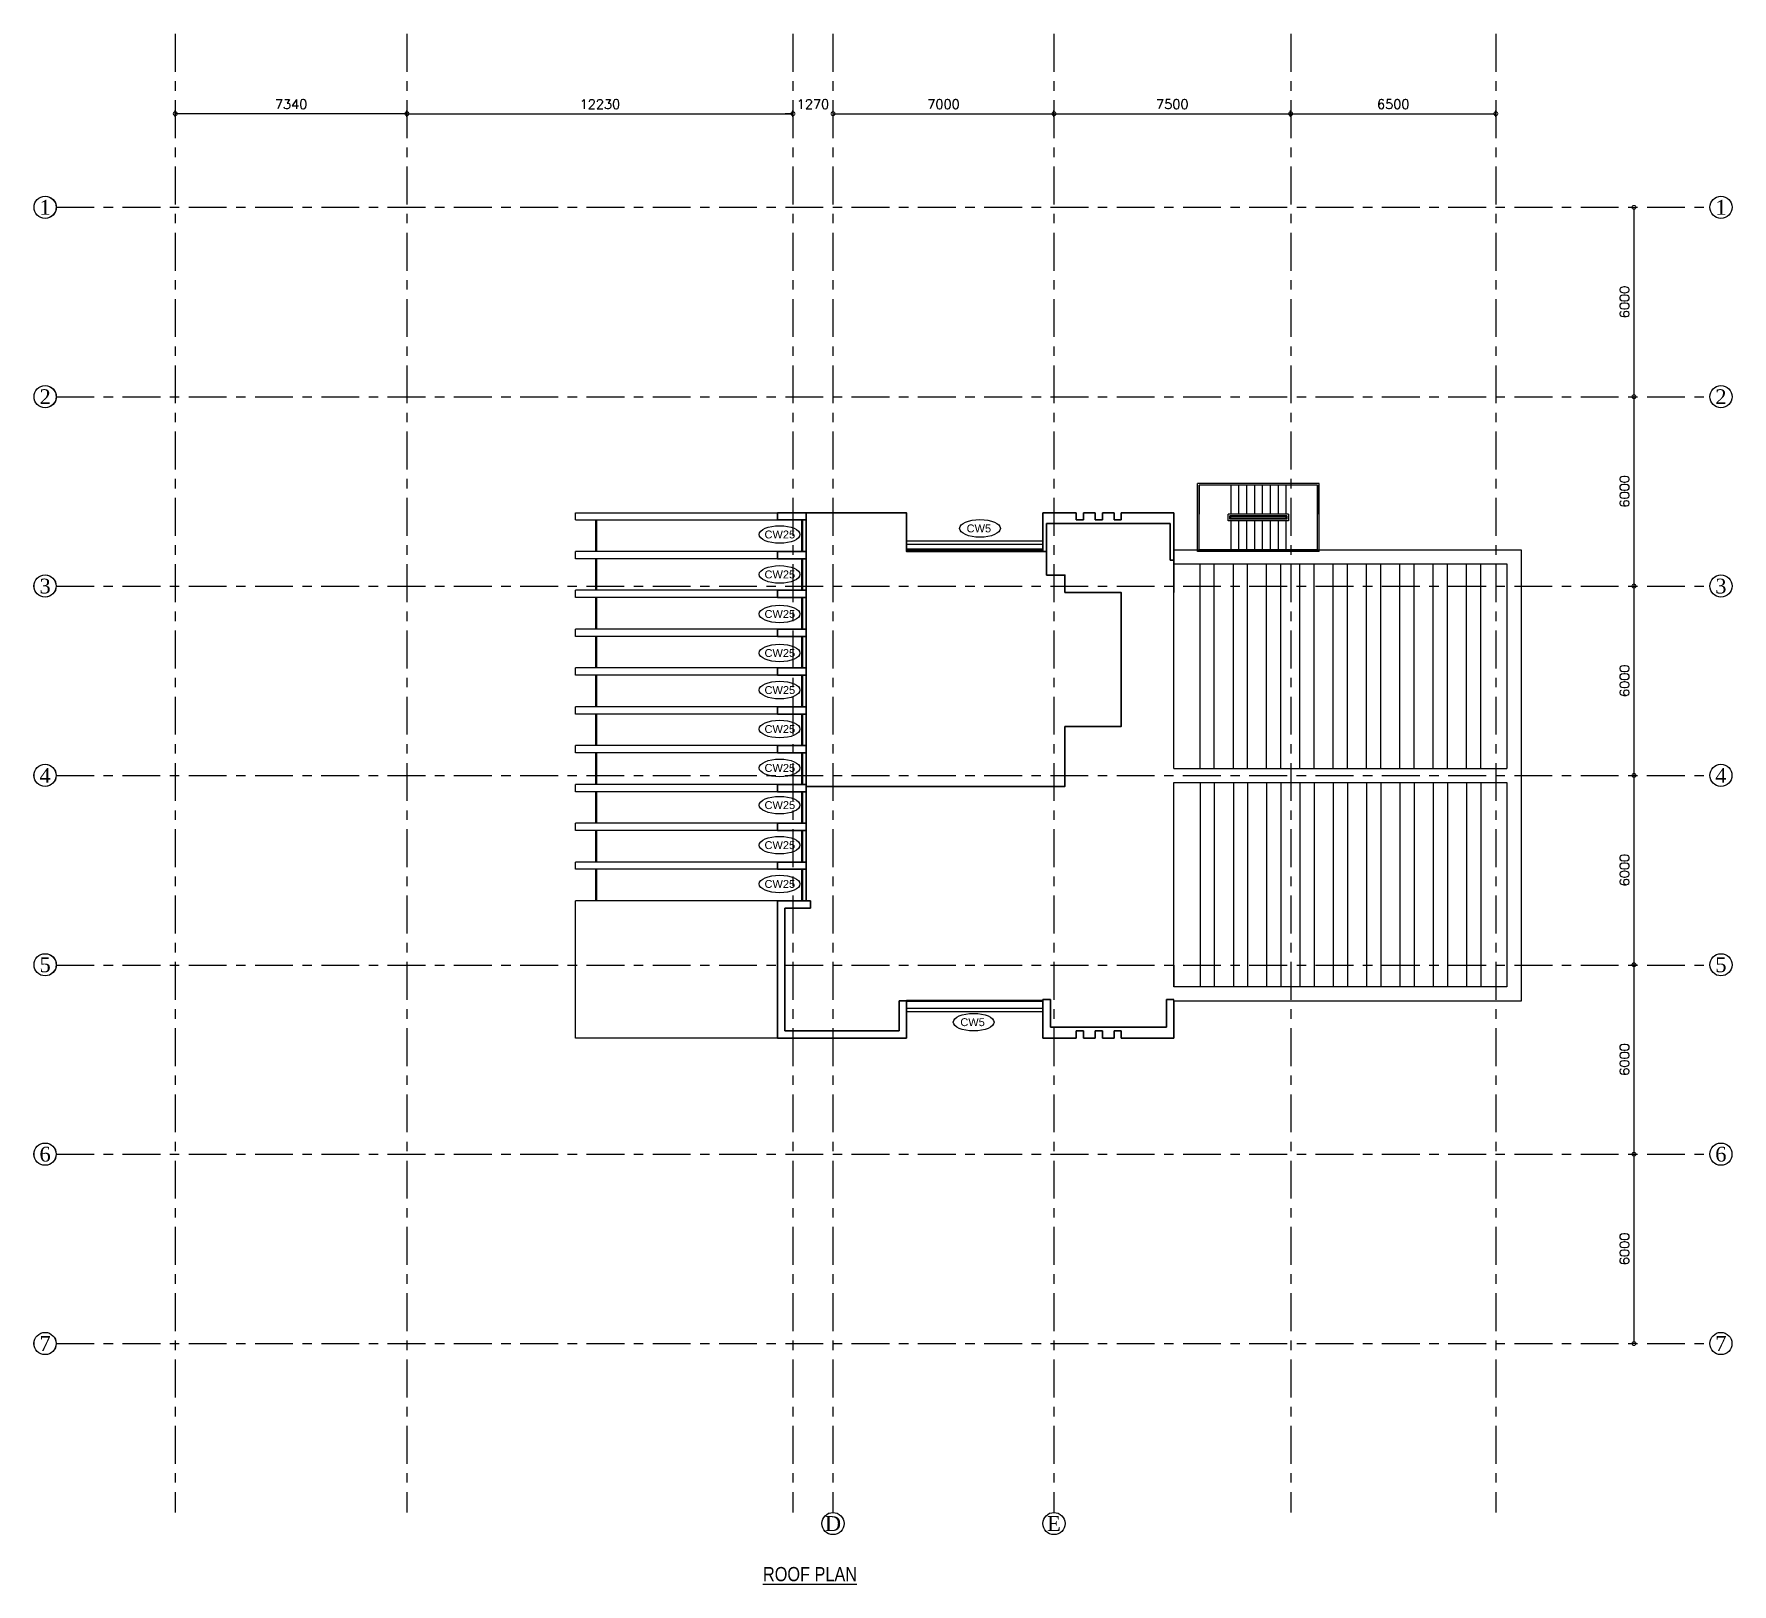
# Model space of a CAD drawing. Header units: millimetres. Extents: x 24487468 to 24959437, y -333213 to 842934.
# Drawn here: x 24707968 to 24761766, y 655382 to 704495 of the extents above; entities that cross this region are included whole.
import ezdxf
from ezdxf.enums import TextEntityAlignment as Align

# ---------------------------------------------------------------- set-up
doc = ezdxf.new("R2010")
doc.units = ezdxf.units.MM
doc.header["$MEASUREMENT"] = 0
doc.header["$PDMODE"] = 3
for name, pattern in [('ACAD_ISO10W100', [18.5, 12, -3, 0.5, -3]), ('BORDERX2', [3.5, 1, -0.5, 1, -0.5, 0, -0.5]), ('Centreline', [21, 12, -3, 3, -3])]:
    doc.linetypes.add(name, pattern=pattern)
doc.layers.get('0').update_dxf_attribs({"lineweight": 5})
doc.layers.add('A-BTEXT', color=57, linetype='Continuous')
for name, color, linetype, lineweight in [('CENLINE', 220, 'ACAD_ISO10W100', 5), ('DIM', 183, 'Continuous', 5), ('GRID', 205, 'BORDERX2', 5), ('HACTH', 8, 'Continuous', 0), ('p1 plan grid lck', 6, 'Continuous', 5), ('text', 7, 'Continuous', 15), ('wall', 53, 'Continuous', 15), ('Wall1', 37, 'Continuous', 30), ('win shutters', 140, 'Continuous', 25), ('WINDOWS', 4, 'Continuous', 9)]:
    doc.layers.add(name, color=color, linetype=linetype, lineweight=lineweight)
doc.styles.add('arial', font='times.ttf')
doc.styles.add('ordinary', font='arial.ttf')
doc.styles.add('ROMANS', font='romans__.ttf')
doc.dimstyles.new('DIM100', dxfattribs={"dimtxt": 300, "dimasz": 250, "dimexe": 100, "dimexo": 100, "dimgap": 150, "dimtad": 1, "dimdec": 0, "dimrnd": 5, "dimzin": 0, "dimdsep": 46, "dimtxsty": 'ROMANS', "dimblk": 'DOTSMALL', "dimcen": 0.09, "dimclrd": 256, "dimclre": 256, "dimclrt": 7, "dimadec": 0, "dimazin": 0, "dimtfac": 1, "dimtdec": 0, "dimtix": 1, "dimtofl": 0, "dimtmove": 1, "dimatfit": 3, "dimfxl": 100, "dimfxlon": 1, "dimtolj": 1, "dimtzin": 0, "dimarcsym": 0})

# ---------------------------------------------------------------- blocks, each defined once
blk = doc.blocks.new('grid letter-flat-4-flat-1')
at = {"layer": 'GRID', "linetype": 'Continuous'}
blk.add_circle((0, 374.75), 281.25, dxfattribs=at)
blk = doc.blocks.new('EEXIT')
at = {"layer": 'WINDOWS', "lineweight": 0}
for p, q in [((0, 4581), (-2150, 4581)), ((-2150, 4581), (-2150, 2781)), ((-50, 4531), (-2100, 4531)), ((-2100, 4531), (-2100, 2753)), ((-2100, 4531), (-1180, 4531)), ((-50, 4531), (-50, 2781)), ((0, 4581), (0, 2753)), ((-2100, 3531), (-1180, 3531)), ((-2100, 3281), (-1180, 3281)), ((-1180, 3611), (-1180, 1700)), ((-1180, 3611), (-970, 3611)), ((-1130, 3561), (-1130, 1750)), ((-1130, 3561), (-1020, 3561)), ((-1130, 3531), (-1020, 3531)), ((-1130, 3281), (-1100, 3281)), ((-1100, 3531), (-1100, 1781)), ((-1050, 3531), (-1050, 1781)), ((-1050, 3281), (-1020, 3281)), ((-1020, 3561), (-1020, 1750)), ((-970, 3611), (-970, 1700)), ((-970, 3531), (-50, 3531)), ((-970, 3281), (-50, 3281)), ((-2150, 2781), (-2150, 731)), ((-2100, 3031), (-1180, 3031)), ((-2100, 2781), (-1180, 2781)), ((-2100, 2753), (-2100, 781)), ((-1130, 3031), (-1100, 3031)), ((-1130, 2781), (-1100, 2781)), ((-1050, 3031), (-1020, 3031)), ((-1050, 2781), (-1020, 2781)), ((-970, 3031), (-50, 3031)), ((-970, 2781), (-50, 2781)), ((-50, 2781), (-50, 781)), ((0, 2753), (0, 731)), ((-2100, 2531), (-1180, 2531)), ((-2100, 2281), (-1180, 2281)), ((-1130, 2531), (-1100, 2531)), ((-1130, 2281), (-1100, 2281)), ((-1050, 2531), (-1020, 2531)), ((-1050, 2281), (-1020, 2281)), ((-970, 2531), (-50, 2531)), ((-970, 2281), (-50, 2281)), ((-2100, 2031), (-1180, 2031)), ((-2100, 1781), (-1180, 1781)), ((-970, 1700), (-1180, 1700)), ((-1130, 2031), (-1100, 2031)), ((-1020, 1781), (-1130, 1781)), ((-1020, 1750), (-1130, 1750)), ((-1050, 2031), (-1020, 2031)), ((-1050, 1781), (-1020, 1781)), ((-970, 2031), (-50, 2031)), ((-970, 1781), (-50, 1781)), ((0, 731), (-2150, 731)), ((-2100, 781), (-1180, 781)), ((-50, 781), (-2100, 781))]:
    blk.add_line(p, q, dxfattribs=at)
blk = doc.blocks.new('_DotSmall')
at = {"color": 0, "linetype": 'ByBlock', "const_width": 0.5}
blk.add_lwpolyline([(-0.0625, 0, 1), (0.0625, 0, 1)], format="xyb", close=True, dxfattribs=at)
blk = doc.blocks.new('*D170')
at = {"layer": 'Defpoints', "color": 0, "ltscale": 100, "transparency": 16777216}
for p in [(24732013, 701968), (24719784, 699352), (24732013, 699352)]:
    blk.add_point(p, dxfattribs=at)
at = {"layer": 'DIM', "lineweight": -2, "ltscale": 100, "transparency": 16777216}
for p, q in [((24719784, 701868), (24719784, 702068)), ((24732013, 701868), (24732013, 702068)), ((24719784, 701968), (24732013, 701968))]:
    blk.add_line(p, q, dxfattribs=at)
at = {"layer": 'DIM', "lineweight": -2, "ltscale": 100, "transparency": 16777216, "xscale": 250, "yscale": 250, "zscale": 250, "rotation": 180}
blk.add_blockref('_DotSmall', (24719784, 701968), dxfattribs=at)
at = {"layer": 'DIM', "lineweight": -2, "ltscale": 100, "transparency": 16777216, "xscale": 250, "yscale": 250, "zscale": 250}
blk.add_blockref('_DotSmall', (24732013, 701968), dxfattribs=at)
at = {"layer": 'DIM', "color": 7, "ltscale": 100, "transparency": 16777216, "insert": (24725898, 702270), "char_height": 300, "attachment_point": 5, "style": 'ROMANS'}
blk.add_mtext('\\A1;12230', dxfattribs=at)
blk = doc.blocks.new('*D171')
at = {"layer": 'Defpoints', "color": 0, "ltscale": 100, "transparency": 16777216}
for p in [(24733284, 701968), (24732013, 699352), (24733284, 699352)]:
    blk.add_point(p, dxfattribs=at)
at = {"layer": 'DIM', "lineweight": -2, "ltscale": 100, "transparency": 16777216}
for p, q in [((24732013, 701868), (24732013, 702068)), ((24733284, 701868), (24733284, 702068)), ((24732013, 701968), (24731763, 701968)), ((24733284, 701968), (24733534, 701968))]:
    blk.add_line(p, q, dxfattribs=at)
at = {"layer": 'DIM', "lineweight": -2, "ltscale": 100, "transparency": 16777216, "xscale": 250, "yscale": 250, "zscale": 250}
blk.add_blockref('_DotSmall', (24732013, 701968), dxfattribs=at)
at = {"layer": 'DIM', "lineweight": -2, "ltscale": 100, "transparency": 16777216, "xscale": 250, "yscale": 250, "zscale": 250, "rotation": 180}
blk.add_blockref('_DotSmall', (24733284, 701968), dxfattribs=at)
at = {"layer": 'DIM', "color": 7, "ltscale": 100, "transparency": 16777216, "insert": (24732648, 702270), "char_height": 300, "attachment_point": 5, "style": 'ROMANS'}
blk.add_mtext('\\A1;1270', dxfattribs=at)
blk = doc.blocks.new('*D172')
at = {"layer": 'Defpoints', "color": 0, "ltscale": 100, "transparency": 16777216}
for p in [(24740284, 701968), (24733284, 699352), (24740284, 699352)]:
    blk.add_point(p, dxfattribs=at)
at = {"layer": 'DIM', "lineweight": -2, "ltscale": 100, "transparency": 16777216}
for p, q in [((24733284, 701868), (24733284, 702068)), ((24740284, 701868), (24740284, 702068)), ((24733284, 701968), (24740284, 701968))]:
    blk.add_line(p, q, dxfattribs=at)
at = {"layer": 'DIM', "lineweight": -2, "ltscale": 100, "transparency": 16777216, "xscale": 250, "yscale": 250, "zscale": 250, "rotation": 180}
blk.add_blockref('_DotSmall', (24733284, 701968), dxfattribs=at)
at = {"layer": 'DIM', "lineweight": -2, "ltscale": 100, "transparency": 16777216, "xscale": 250, "yscale": 250, "zscale": 250}
blk.add_blockref('_DotSmall', (24740284, 701968), dxfattribs=at)
at = {"layer": 'DIM', "color": 7, "ltscale": 100, "transparency": 16777216, "insert": (24736784, 702270), "char_height": 300, "attachment_point": 5, "style": 'ROMANS'}
blk.add_mtext('\\A1;7000', dxfattribs=at)
blk = doc.blocks.new('*D173')
at = {"layer": 'Defpoints', "color": 0, "ltscale": 100, "transparency": 16777216}
for p in [(24747782, 701968), (24740284, 699352), (24747782, 699002)]:
    blk.add_point(p, dxfattribs=at)
at = {"layer": 'DIM', "lineweight": -2, "ltscale": 100, "transparency": 16777216}
for p, q in [((24740284, 701868), (24740284, 702068)), ((24747782, 701868), (24747782, 702068)), ((24740284, 701968), (24747782, 701968))]:
    blk.add_line(p, q, dxfattribs=at)
at = {"layer": 'DIM', "lineweight": -2, "ltscale": 100, "transparency": 16777216, "xscale": 250, "yscale": 250, "zscale": 250, "rotation": 180}
blk.add_blockref('_DotSmall', (24740284, 701968), dxfattribs=at)
at = {"layer": 'DIM', "lineweight": -2, "ltscale": 100, "transparency": 16777216, "xscale": 250, "yscale": 250, "zscale": 250}
blk.add_blockref('_DotSmall', (24747782, 701968), dxfattribs=at)
at = {"layer": 'DIM', "color": 7, "ltscale": 100, "transparency": 16777216, "insert": (24744033, 702270), "char_height": 300, "attachment_point": 5, "style": 'ROMANS'}
blk.add_mtext('\\A1;7500', dxfattribs=at)
blk = doc.blocks.new('*D174')
at = {"layer": 'Defpoints', "color": 0, "ltscale": 100, "transparency": 16777216}
for p in [(24754282, 701968), (24747782, 699002), (24754282, 699002)]:
    blk.add_point(p, dxfattribs=at)
at = {"layer": 'DIM', "lineweight": -2, "ltscale": 100, "transparency": 16777216}
for p, q in [((24747782, 701868), (24747782, 702068)), ((24754282, 701868), (24754282, 702068)), ((24747782, 701968), (24754282, 701968))]:
    blk.add_line(p, q, dxfattribs=at)
at = {"layer": 'DIM', "lineweight": -2, "ltscale": 100, "transparency": 16777216, "xscale": 250, "yscale": 250, "zscale": 250, "rotation": 180}
blk.add_blockref('_DotSmall', (24747782, 701968), dxfattribs=at)
at = {"layer": 'DIM', "lineweight": -2, "ltscale": 100, "transparency": 16777216, "xscale": 250, "yscale": 250, "zscale": 250}
blk.add_blockref('_DotSmall', (24754282, 701968), dxfattribs=at)
at = {"layer": 'DIM', "color": 7, "ltscale": 100, "transparency": 16777216, "insert": (24751032, 702270), "char_height": 300, "attachment_point": 5, "style": 'ROMANS'}
blk.add_mtext('\\A1;6500', dxfattribs=at)
blk = doc.blocks.new('*D175')
at = {"layer": 'Defpoints', "color": 0, "ltscale": 100, "transparency": 16777216}
for p in [(24757682, 699002), (24757682, 693002), (24758659, 693002)]:
    blk.add_point(p, dxfattribs=at)
at = {"layer": 'DIM', "lineweight": -2, "ltscale": 100, "transparency": 16777216}
for p, q in [((24758559, 699002), (24758759, 699002)), ((24758659, 699002), (24758659, 693002)), ((24758559, 693002), (24758759, 693002))]:
    blk.add_line(p, q, dxfattribs=at)
at = {"layer": 'DIM', "lineweight": -2, "ltscale": 100, "transparency": 16777216, "xscale": 250, "yscale": 250, "zscale": 250}
for p, rotation in [((24758659, 699002), 90), ((24758659, 693002), 270)]:
    blk.add_blockref('_DotSmall', p, dxfattribs=dict(at, rotation=rotation))
at = {"layer": 'DIM', "color": 7, "ltscale": 100, "transparency": 16777216, "insert": (24758358, 696002), "char_height": 300, "attachment_point": 5, "rotation": 90, "style": 'ROMANS'}
blk.add_mtext('\\A1;6000', dxfattribs=at)
blk = doc.blocks.new('*D176')
at = {"layer": 'Defpoints', "color": 0, "ltscale": 100, "transparency": 16777216}
for p in [(24757682, 693002), (24754633, 687002), (24758659, 687002)]:
    blk.add_point(p, dxfattribs=at)
at = {"layer": 'DIM', "lineweight": -2, "ltscale": 100, "transparency": 16777216}
for p, q in [((24758559, 693002), (24758759, 693002)), ((24758659, 693002), (24758659, 687002)), ((24758559, 687002), (24758759, 687002))]:
    blk.add_line(p, q, dxfattribs=at)
at = {"layer": 'DIM', "lineweight": -2, "ltscale": 100, "transparency": 16777216, "xscale": 250, "yscale": 250, "zscale": 250}
for p, rotation in [((24758659, 693002), 90), ((24758659, 687002), 270)]:
    blk.add_blockref('_DotSmall', p, dxfattribs=dict(at, rotation=rotation))
at = {"layer": 'DIM', "color": 7, "ltscale": 100, "transparency": 16777216, "insert": (24758358, 690002), "char_height": 300, "attachment_point": 5, "rotation": 90, "style": 'ROMANS'}
blk.add_mtext('\\A1;6000', dxfattribs=at)
blk = doc.blocks.new('*D177')
at = {"layer": 'Defpoints', "color": 0, "ltscale": 100, "transparency": 16777216}
for p in [(24754633, 687002), (24754633, 681002), (24758659, 681002)]:
    blk.add_point(p, dxfattribs=at)
at = {"layer": 'DIM', "lineweight": -2, "ltscale": 100, "transparency": 16777216}
for p, q in [((24758559, 687002), (24758759, 687002)), ((24758659, 687002), (24758659, 681002)), ((24758559, 681002), (24758759, 681002))]:
    blk.add_line(p, q, dxfattribs=at)
at = {"layer": 'DIM', "lineweight": -2, "ltscale": 100, "transparency": 16777216, "xscale": 250, "yscale": 250, "zscale": 250}
for p, rotation in [((24758659, 687002), 90), ((24758659, 681002), 270)]:
    blk.add_blockref('_DotSmall', p, dxfattribs=dict(at, rotation=rotation))
at = {"layer": 'DIM', "color": 7, "ltscale": 100, "transparency": 16777216, "insert": (24758358, 684002), "char_height": 300, "attachment_point": 5, "rotation": 90, "style": 'ROMANS'}
blk.add_mtext('\\A1;6000', dxfattribs=at)
blk = doc.blocks.new('*D178')
at = {"layer": 'Defpoints', "color": 0, "ltscale": 100, "transparency": 16777216}
for p in [(24754633, 681002), (24754631, 675002), (24758659, 675002)]:
    blk.add_point(p, dxfattribs=at)
at = {"layer": 'DIM', "lineweight": -2, "ltscale": 100, "transparency": 16777216}
for p, q in [((24758559, 681002), (24758759, 681002)), ((24758659, 681002), (24758659, 675002)), ((24758559, 675002), (24758759, 675002))]:
    blk.add_line(p, q, dxfattribs=at)
at = {"layer": 'DIM', "lineweight": -2, "ltscale": 100, "transparency": 16777216, "xscale": 250, "yscale": 250, "zscale": 250}
for p, rotation in [((24758659, 681002), 90), ((24758659, 675002), 270)]:
    blk.add_blockref('_DotSmall', p, dxfattribs=dict(at, rotation=rotation))
at = {"layer": 'DIM', "color": 7, "ltscale": 100, "transparency": 16777216, "insert": (24758358, 678002), "char_height": 300, "attachment_point": 5, "rotation": 90, "style": 'ROMANS'}
blk.add_mtext('\\A1;6000', dxfattribs=at)
blk = doc.blocks.new('*D179')
at = {"layer": 'Defpoints', "color": 0, "ltscale": 100, "transparency": 16777216}
for p in [(24754631, 675002), (24754282, 669002), (24758659, 669002)]:
    blk.add_point(p, dxfattribs=at)
at = {"layer": 'DIM', "lineweight": -2, "ltscale": 100, "transparency": 16777216}
for p, q in [((24758559, 675002), (24758759, 675002)), ((24758659, 675002), (24758659, 669002)), ((24758559, 669002), (24758759, 669002))]:
    blk.add_line(p, q, dxfattribs=at)
at = {"layer": 'DIM', "lineweight": -2, "ltscale": 100, "transparency": 16777216, "xscale": 250, "yscale": 250, "zscale": 250}
for p, rotation in [((24758659, 675002), 90), ((24758659, 669002), 270)]:
    blk.add_blockref('_DotSmall', p, dxfattribs=dict(at, rotation=rotation))
at = {"layer": 'DIM', "color": 7, "ltscale": 100, "transparency": 16777216, "insert": (24758358, 672002), "char_height": 300, "attachment_point": 5, "rotation": 90, "style": 'ROMANS'}
blk.add_mtext('\\A1;6000', dxfattribs=at)
blk = doc.blocks.new('*D180')
at = {"layer": 'Defpoints', "color": 0, "ltscale": 100, "transparency": 16777216}
for p in [(24754282, 669002), (24754282, 663002), (24758659, 663002)]:
    blk.add_point(p, dxfattribs=at)
at = {"layer": 'DIM', "lineweight": -2, "ltscale": 100, "transparency": 16777216}
for p, q in [((24758559, 669002), (24758759, 669002)), ((24758659, 669002), (24758659, 663002)), ((24758559, 663002), (24758759, 663002))]:
    blk.add_line(p, q, dxfattribs=at)
at = {"layer": 'DIM', "lineweight": -2, "ltscale": 100, "transparency": 16777216, "xscale": 250, "yscale": 250, "zscale": 250}
for p, rotation in [((24758659, 669002), 90), ((24758659, 663002), 270)]:
    blk.add_blockref('_DotSmall', p, dxfattribs=dict(at, rotation=rotation))
at = {"layer": 'DIM', "color": 7, "ltscale": 100, "transparency": 16777216, "insert": (24758358, 666002), "char_height": 300, "attachment_point": 5, "rotation": 90, "style": 'ROMANS'}
blk.add_mtext('\\A1;6000', dxfattribs=at)
blk = doc.blocks.new('*D181')
at = {"layer": 'Defpoints', "color": 0, "ltscale": 100, "transparency": 16777216}
for p in [(24712444, 701968), (24712444, 699002), (24719784, 699002)]:
    blk.add_point(p, dxfattribs=at)
at = {"layer": 'DIM', "lineweight": -2, "ltscale": 100, "transparency": 16777216}
for p, q in [((24712444, 701868), (24712444, 702068)), ((24719784, 701868), (24719784, 702068)), ((24719784, 701968), (24712444, 701968))]:
    blk.add_line(p, q, dxfattribs=at)
at = {"layer": 'DIM', "lineweight": -2, "ltscale": 100, "transparency": 16777216, "xscale": 250, "yscale": 250, "zscale": 250, "rotation": 180}
blk.add_blockref('_DotSmall', (24712444, 701968), dxfattribs=at)
at = {"layer": 'DIM', "lineweight": -2, "ltscale": 100, "transparency": 16777216, "xscale": 250, "yscale": 250, "zscale": 250}
blk.add_blockref('_DotSmall', (24719784, 701968), dxfattribs=at)
at = {"layer": 'DIM', "color": 7, "ltscale": 100, "transparency": 16777216, "insert": (24716114, 702270), "char_height": 300, "attachment_point": 5, "style": 'ROMANS'}
blk.add_mtext('\\A1;7340', dxfattribs=at)

msp = doc.modelspace()

# ---------------------------------------------------------------- linework, layer by layer
at = {"layer": 'DIM', "ltscale": 100}
msp.add_lwpolyline([(24732427.6, 689096.7), (24732427.6, 689326.7)], dxfattribs=at)
at = {"layer": 'HACTH', "ltscale": 100}
for p, q in [((24744081.4, 688151.7), (24744081.6, 687001.7)), ((24744081.4, 687821.7), (24744081.4, 686801.7)), ((24744911.5, 681226.7), (24744911.5, 687701.7)), ((24745361.5, 681226.7), (24745361.5, 687701.7)), ((24745966.5, 681226.7), (24745966.5, 687701.7)), ((24746416.5, 681226.7), (24746416.5, 687701.7)), ((24747021.6, 681226.7), (24747021.6, 687701.7)), ((24747471.6, 681226.7), (24747471.6, 687701.7)), ((24748076.7, 681226.7), (24748076.7, 687701.7)), ((24748526.7, 681226.7), (24748526.7, 687701.7)), ((24749131.7, 681226.7), (24749131.7, 687701.7)), ((24749581.7, 681226.7), (24749581.7, 687701.7)), ((24750186.8, 681226.7), (24750186.8, 687701.7)), ((24750636.8, 681226.7), (24750636.8, 687701.7)), ((24751241.8, 681226.7), (24751241.8, 687701.7)), ((24751691.8, 681226.7), (24751691.8, 687701.7)), ((24752296.9, 681226.7), (24752296.9, 687701.7)), ((24752746.9, 681226.7), (24752746.9, 687701.7)), ((24753352, 681226.7), (24753352, 687701.7)), ((24753802, 681226.7), (24753802, 687701.7)), ((24744081.4, 681226.7), (24754632, 681226.7)), ((24744081.4, 680776.7), (24754632, 680776.7)), ((24744911.5, 680776.7), (24744911.5, 674301.7)), ((24745361.5, 680776.7), (24745361.5, 674301.7)), ((24745966.5, 680776.7), (24745966.5, 674301.7)), ((24746416.5, 680776.7), (24746416.5, 674301.7)), ((24747021.6, 680776.7), (24747021.6, 674301.7)), ((24747471.6, 680776.7), (24747471.6, 674301.7)), ((24748076.7, 680776.7), (24748076.7, 674301.7)), ((24748526.7, 680776.7), (24748526.7, 674301.7)), ((24749131.7, 680776.7), (24749131.7, 674301.7)), ((24749581.7, 680776.7), (24749581.7, 674301.7)), ((24750186.8, 680776.7), (24750186.8, 674301.7)), ((24750636.8, 680776.7), (24750636.8, 674301.7)), ((24751241.8, 680776.7), (24751241.8, 674301.7)), ((24751691.8, 680776.7), (24751691.8, 674301.7)), ((24752296.9, 680776.7), (24752296.9, 674301.7)), ((24752746.9, 680776.7), (24752746.9, 674301.7)), ((24753352, 680776.7), (24753352, 674301.7)), ((24753802, 680776.7), (24753802, 674301.7)), ((24744083.4, 674994.7), (24744083.5, 674301.7))]:
    msp.add_line(p, q, dxfattribs=at)
for points in [[(24744081.4, 686801.7), (24744081.4, 688151.7), (24755082, 688151.7), (24755082, 673851.7), (24744081.4, 673851.7), (24744081.4, 673901.7)], [(24744081.4, 681226.7), (24744081.4, 687701.7), (24754632, 687701.7), (24754632, 681226.7)], [(24754632, 680776.7), (24754632, 674301.7), (24744081.4, 674301.7), (24744081.4, 680776.7)], [(24744081.4, 674301.7), (24744081.4, 674994.7)]]:
    msp.add_lwpolyline(points, dxfattribs=at)
at = {"layer": 'p1 plan grid lck', "linetype": 'Centreline', "ltscale": 100}
for p, q in [((24712443.7, 704494.7), (24712443.7, 657647.7)), ((24719783.6, 704494.7), (24719783.6, 657647.7)), ((24732012.6, 704494.7), (24732012.6, 657647.7)), ((24733282.6, 704494.7), (24733282.6, 657647.7)), ((24740282.6, 704494.7), (24740282.6, 657647.7)), ((24747782.5, 704494.7), (24747782.5, 657647.7)), ((24754282.5, 704494.7), (24754282.5, 657647.7)), ((24708672.7, 699001.7), (24761062.5, 699001.7)), ((24708672.7, 693001.7), (24761062.5, 693001.7)), ((24708671.7, 687001.7), (24761061.5, 687001.7)), ((24708671.2, 681001.7), (24761060.9, 681001.7)), ((24708672.7, 674994.7), (24761060.9, 674994.7)), ((24708672.7, 669001.7), (24761060.9, 669001.7)), ((24708672.7, 663001.7), (24761060.9, 663001.7))]:
    msp.add_line(p, q, dxfattribs=at)
at = {"layer": 'text', "ltscale": 100}
for centre in [(24731591.4, 688636.2), (24737939.3, 688828.5), (24731591.4, 687370.4), (24731591.4, 686116.7), (24731591.4, 684879.8), (24731591.4, 683706.3), (24731591.4, 682471.3), (24731591.4, 681240.1), (24731591.4, 680061.1), (24731591.4, 678793.1), (24731591.4, 677563.1), (24737740.1, 673183.7)]:
    msp.add_ellipse(centre, major_axis=(-645.2, 0), ratio=0.4312913, dxfattribs=at)
at = {"layer": 'wall', "ltscale": 100}
for p, q in [((24725125.8, 689326.7), (24731527.6, 689326.7)), ((24725125.8, 689096.7), (24725125.8, 689326.7)), ((24725125.8, 689096.7), (24731517.3, 689096.7)), ((24731527.6, 688096.7), (24725125.8, 688096.7)), ((24725125.8, 687866.7), (24725125.8, 688096.7)), ((24735607, 688431.7), (24739932.6, 688431.7)), ((24735607, 688331.7), (24739932.6, 688331.7)), ((24731527.6, 687866.7), (24725125.8, 687866.7)), ((24731527.6, 686866.7), (24725125.8, 686866.7)), ((24725125.8, 686636.7), (24725125.8, 686866.7)), ((24731527.6, 686636.7), (24725125.8, 686636.7)), ((24731527.6, 685636.7), (24725125.8, 685636.7)), ((24725125.8, 685406.7), (24725125.8, 685636.7)), ((24731527.6, 685406.7), (24725125.8, 685406.7)), ((24731527.6, 684406.7), (24725125.8, 684406.7)), ((24725125.8, 684176.7), (24725125.8, 684406.7)), ((24731527.6, 684176.7), (24725125.8, 684176.7)), ((24731527.6, 683176.7), (24725125.8, 683176.7)), ((24725125.8, 682946.7), (24725125.8, 683176.7)), ((24731527.6, 682946.7), (24725125.8, 682946.7)), ((24731527.6, 681946.7), (24725125.8, 681946.7)), ((24725125.8, 681716.7), (24725125.8, 681946.7)), ((24731527.6, 681716.7), (24725125.8, 681716.7)), ((24731527.6, 680716.7), (24725125.8, 680716.7)), ((24725125.8, 680486.7), (24725125.8, 680716.7)), ((24731527.6, 680486.7), (24725125.8, 680486.7)), ((24731527.6, 679486.7), (24725125.8, 679486.7)), ((24725125.8, 679256.7), (24725125.8, 679486.7)), ((24731527.6, 679256.7), (24725125.8, 679256.7)), ((24731527.6, 678256.7), (24725125.8, 678256.7)), ((24725125.8, 678026.7), (24725125.8, 678256.7)), ((24731527.6, 678026.7), (24725125.8, 678026.7)), ((24731527.6, 677026.7), (24725125.8, 677026.7)), ((24725125.8, 672676.7), (24725125.8, 677026.7)), ((24725125.8, 676796.7), (24725125.8, 677026.7)), ((24731527.6, 677026.7), (24725125.8, 677026.7)), ((24725125.8, 676796.7), (24725125.8, 677026.7)), ((24731527.6, 677026.7), (24725125.8, 677026.7)), ((24735606.5, 673626.7), (24739931.5, 673626.7)), ((24735606.5, 673526.7), (24739931.5, 673526.7)), ((24731527.6, 672676.7), (24725125.8, 672676.7))]:
    msp.add_line(p, q, dxfattribs=at)
at = {"layer": 'Wall1', "ltscale": 100}
for p, q in [((24735606.5, 689326.7), (24731527.6, 689326.7)), ((24739931.9, 689326.7), (24739932.3, 688100.6)), ((24740986.5, 689326.7), (24739931.9, 689326.7)), ((24740986.5, 689096.7), (24740986.5, 689326.7)), ((24741586.5, 689326.7), (24741216.5, 689326.7)), ((24741216.5, 689096.7), (24741216.5, 689326.7)), ((24741586.5, 689096.7), (24741586.5, 689326.7)), ((24741816.5, 689096.7), (24741816.5, 689326.7)), ((24742186.5, 689326.7), (24741816.5, 689326.7)), ((24742186.5, 689096.7), (24742186.5, 689326.7)), ((24742416.5, 689096.7), (24742416.5, 689326.7)), ((24744081.5, 689326.7), (24742416.5, 689326.7)), ((24744081.5, 689326.7), (24744081.4, 687821.7)), ((24732427.6, 677026.7), (24732427.6, 689096.7)), ((24740047.1, 688981.7), (24740047.9, 687351.7)), ((24743966.5, 688981.7), (24740047.1, 688981.7)), ((24741216.5, 689096.7), (24740986.5, 689096.7)), ((24741816.5, 689096.7), (24741586.5, 689096.7)), ((24742416.5, 689096.7), (24742186.5, 689096.7)), ((24743966.5, 688981.7), (24743966.5, 687821.7)), ((24735607, 688101.7), (24739932.8, 688101.7)), ((24744081.4, 687821.7), (24743966.5, 687821.7)), ((24732452.6, 680651.7), (24739932, 680651.7)), ((24739932, 680651.7), (24733152.6, 680651.7)), ((24732567.6, 677026.7), (24731527.6, 677026.7)), ((24731527.6, 672676.7), (24731527.6, 677026.7)), ((24731757.6, 672906.7), (24731757.6, 676796.7)), ((24732567.6, 676796.7), (24731757.6, 676796.7)), ((24732567.6, 677026.7), (24732567.6, 676796.7)), ((24735606.5, 673856.7), (24735376.5, 673856.7)), ((24735376.5, 673856.7), (24735376.5, 672906.7)), ((24735606.5, 673856.7), (24735606.5, 672676.7)), ((24735606.5, 673856.7), (24739931.5, 673856.7)), ((24739931.5, 673901.7), (24739931.5, 672676.7)), ((24739931.5, 673901.7), (24740170.5, 673901.7)), ((24740170.5, 673901.7), (24740170.5, 673021.7)), ((24743844.6, 673901.7), (24743844.6, 673021.7)), ((24743844.6, 673901.7), (24744081.4, 673901.7)), ((24744083.6, 673851.7), (24744083.6, 672676.7)), ((24743844.6, 673021.7), (24740170.5, 673021.7)), ((24735606.5, 672676.7), (24731527.6, 672676.7)), ((24735376.5, 672906.7), (24731757.6, 672906.7)), ((24740986.5, 672676.7), (24739931.5, 672676.7)), ((24741216.5, 672906.7), (24740986.5, 672906.7)), ((24740986.5, 672906.7), (24740986.5, 672676.7)), ((24741216.5, 672906.7), (24741216.5, 672676.7)), ((24741586.5, 672676.7), (24741216.5, 672676.7)), ((24741816.5, 672906.7), (24741586.5, 672906.7)), ((24741586.5, 672906.7), (24741586.5, 672676.7)), ((24741816.5, 672906.7), (24741816.5, 672676.7)), ((24742186.5, 672676.7), (24741816.5, 672676.7)), ((24742186.5, 672906.7), (24742186.5, 672676.7)), ((24742416.5, 672906.7), (24742186.5, 672906.7)), ((24742416.5, 672906.7), (24742416.5, 672676.7)), ((24744083.6, 672676.7), (24742416.5, 672676.7))]:
    msp.add_line(p, q, dxfattribs=at)
for points in [[(24732427.6, 689326.7), (24731527.6, 689326.7), (24731527.6, 689096.7), (24732427.6, 689096.7)], [(24732427.6, 689326.7), (24732427.6, 680651), (24740632, 680651.7), (24740632, 682551.7), (24742408.1, 682551.7), (24742408.1, 686801.7), (24740632.6, 686801.7), (24740632.6, 687351.7), (24740047.7, 687351.7), (24740047.7, 688100.5), (24735607, 688101.7), (24735606.5, 689326.7), (24732427.6, 689326.7)], [(24732427.6, 688096.7), (24731527.6, 688096.7), (24731527.6, 687866.7), (24732427.6, 687866.7)], [(24732427.6, 686866.7), (24731527.6, 686866.7), (24731527.6, 686636.7), (24732427.6, 686636.7)], [(24732427.6, 685636.7), (24731527.6, 685636.7), (24731527.6, 685406.7), (24732427.6, 685406.7)], [(24732427.6, 684406.7), (24731527.6, 684406.7), (24731527.6, 684176.7), (24732427.6, 684176.7)], [(24732427.6, 683176.7), (24731527.6, 683176.7), (24731527.6, 682946.7), (24732427.6, 682946.7)], [(24732427.6, 681946.7), (24731527.6, 681946.7), (24731527.6, 681716.7), (24732427.6, 681716.7)], [(24732427.6, 680716.7), (24731527.6, 680716.7), (24731527.6, 680486.7), (24732427.6, 680486.7)], [(24732427.6, 679486.7), (24731527.6, 679486.7), (24731527.6, 679256.7), (24732427.6, 679256.7)], [(24732427.6, 678256.7), (24731527.6, 678256.7), (24731527.6, 678026.7), (24732427.6, 678026.7)]]:
    msp.add_lwpolyline(points, dxfattribs=at)
at = {"layer": 'win shutters', "ltscale": 100, "const_width": 75}
for points in [[(24725781.5, 688096.7), (24725781.5, 689096.7)], [(24732302.6, 688096.7), (24732302.6, 689096.7)], [(24735607, 688160.2), (24739932.8, 688160.2)], [(24725781.5, 686866.7), (24725781.5, 687866.7)], [(24732302.6, 686866.7), (24732302.6, 687866.7)], [(24725781.5, 685636.7), (24725781.5, 686636.7)], [(24732302.6, 685636.7), (24732302.6, 686636.7)], [(24725781.5, 684406.7), (24725781.5, 685406.7)], [(24732302.6, 684406.7), (24732302.6, 685406.7)], [(24725781.5, 683176.7), (24725781.5, 684176.7)], [(24732302.6, 683176.7), (24732302.6, 684176.7)], [(24725781.5, 681946.7), (24725781.5, 682946.7)], [(24732302.6, 681946.7), (24732302.6, 682946.7)], [(24725781.5, 680716.7), (24725781.5, 681716.7)], [(24732302.6, 680716.7), (24732302.6, 681716.7)], [(24725781.5, 679486.7), (24725781.5, 680486.7)], [(24732302.6, 679486.7), (24732302.6, 680486.7)], [(24725781.5, 678256.7), (24725781.5, 679256.7)], [(24732302.6, 678256.7), (24732302.6, 679256.7)], [(24725781.5, 677026.7), (24725781.5, 678026.7)], [(24732302.6, 677026.7), (24732302.6, 678026.7)], [(24735606.5, 673856.7), (24739931.5, 673856.7)]]:
    msp.add_lwpolyline(points, dxfattribs=at)

# ---------------------------------------------------------------- block references
at = {"layer": 'CENLINE'}
ref = msp.add_blockref('grid letter-flat-4-flat-1', (24708321.2, 698533.6), dxfattribs=dict(at, xscale=1.25, yscale=1.25, zscale=25.4))
ref.add_attrib('GRID_LETTER', '1', dxfattribs={"layer": 'A-BTEXT', "linetype": 'Continuous', "height": 468.7, "style": 'arial'}).set_placement((24708321.2, 699002.4), align=Align.MIDDLE_CENTER)
ref = msp.add_blockref('grid letter-flat-4-flat-1', (24708322.8, 698533.6), dxfattribs=dict(at, xscale=1.25, yscale=1.25, zscale=25.4))
ref.add_attrib('GRID_LETTER', '1', dxfattribs={"layer": 'A-BTEXT', "linetype": 'Continuous', "height": 468.7, "style": 'arial'}).set_placement((24708322.8, 699002.4), align=Align.MIDDLE_CENTER)
ref = msp.add_blockref('grid letter-flat-4-flat-1', (24761414.1, 698533.6), dxfattribs=dict(at, xscale=1.25, yscale=1.25, zscale=25.4))
ref.add_attrib('GRID_LETTER', '1', dxfattribs={"layer": 'A-BTEXT', "linetype": 'Continuous', "height": 468.7, "style": 'arial'}).set_placement((24761414.1, 699002.4), align=Align.MIDDLE_CENTER)
ref = msp.add_blockref('grid letter-flat-4-flat-1', (24761414.1, 698533.6), dxfattribs=dict(at, xscale=1.25, yscale=1.25, zscale=25.4))
ref.add_attrib('GRID_LETTER', '1', dxfattribs={"layer": 'A-BTEXT', "linetype": 'Continuous', "height": 468.7, "style": 'arial'}).set_placement((24761414.1, 699002.4), align=Align.MIDDLE_CENTER)
ref = msp.add_blockref('grid letter-flat-4-flat-1', (24708321.2, 692533.6), dxfattribs=dict(at, xscale=1.25, yscale=1.25, zscale=25.4))
ref.add_attrib('GRID_LETTER', '2', dxfattribs={"layer": 'A-BTEXT', "linetype": 'Continuous', "height": 468.7, "style": 'arial'}).set_placement((24708321.2, 693002.4), align=Align.MIDDLE_CENTER)
ref = msp.add_blockref('grid letter-flat-4-flat-1', (24708322.8, 692533.6), dxfattribs=dict(at, xscale=1.25, yscale=1.25, zscale=25.4))
ref.add_attrib('GRID_LETTER', '2', dxfattribs={"layer": 'A-BTEXT', "linetype": 'Continuous', "height": 468.7, "style": 'arial'}).set_placement((24708322.8, 693002.4), align=Align.MIDDLE_CENTER)
ref = msp.add_blockref('grid letter-flat-4-flat-1', (24761414.1, 692533.6), dxfattribs=dict(at, xscale=1.25, yscale=1.25, zscale=25.4))
ref.add_attrib('GRID_LETTER', '2', dxfattribs={"layer": 'A-BTEXT', "linetype": 'Continuous', "height": 468.7, "style": 'arial'}).set_placement((24761414.1, 693002.4), align=Align.MIDDLE_CENTER)
ref = msp.add_blockref('grid letter-flat-4-flat-1', (24761414.1, 692533.6), dxfattribs=dict(at, xscale=1.25, yscale=1.25, zscale=25.4))
ref.add_attrib('GRID_LETTER', '2', dxfattribs={"layer": 'A-BTEXT', "linetype": 'Continuous', "height": 468.7, "style": 'arial'}).set_placement((24761414.1, 693002.4), align=Align.MIDDLE_CENTER)
ref = msp.add_blockref('grid letter-flat-4-flat-1', (24708320.1, 686533.6), dxfattribs=dict(at, xscale=1.25, yscale=1.25, zscale=25.4))
ref.add_attrib('GRID_LETTER', '3', dxfattribs={"layer": 'A-BTEXT', "linetype": 'Continuous', "height": 468.7, "style": 'arial'}).set_placement((24708320.1, 687002.4), align=Align.MIDDLE_CENTER)
ref = msp.add_blockref('grid letter-flat-4-flat-1', (24708321.7, 686533.6), dxfattribs=dict(at, xscale=1.25, yscale=1.25, zscale=25.4))
ref.add_attrib('GRID_LETTER', '3', dxfattribs={"layer": 'A-BTEXT', "linetype": 'Continuous', "height": 468.7, "style": 'arial'}).set_placement((24708321.7, 687002.4), align=Align.MIDDLE_CENTER)
ref = msp.add_blockref('grid letter-flat-4-flat-1', (24761413, 686533.6), dxfattribs=dict(at, xscale=1.25, yscale=1.25, zscale=25.4))
ref.add_attrib('GRID_LETTER', '3', dxfattribs={"layer": 'A-BTEXT', "linetype": 'Continuous', "height": 468.7, "style": 'arial'}).set_placement((24761413, 687002.4), align=Align.MIDDLE_CENTER)
ref = msp.add_blockref('grid letter-flat-4-flat-1', (24761413, 686533.6), dxfattribs=dict(at, xscale=1.25, yscale=1.25, zscale=25.4))
ref.add_attrib('GRID_LETTER', '3', dxfattribs={"layer": 'A-BTEXT', "linetype": 'Continuous', "height": 468.7, "style": 'arial'}).set_placement((24761413, 687002.4), align=Align.MIDDLE_CENTER)
ref = msp.add_blockref('grid letter-flat-4-flat-1', (24708319.6, 680533.6), dxfattribs=dict(at, xscale=1.25, yscale=1.25, zscale=25.4))
ref.add_attrib('GRID_LETTER', '4', dxfattribs={"layer": 'A-BTEXT', "linetype": 'Continuous', "height": 468.7, "style": 'arial'}).set_placement((24708319.6, 681002.4), align=Align.MIDDLE_CENTER)
ref = msp.add_blockref('grid letter-flat-4-flat-1', (24708321.2, 680533.6), dxfattribs=dict(at, xscale=1.25, yscale=1.25, zscale=25.4))
ref.add_attrib('GRID_LETTER', '4', dxfattribs={"layer": 'A-BTEXT', "linetype": 'Continuous', "height": 468.7, "style": 'arial'}).set_placement((24708321.2, 681002.4), align=Align.MIDDLE_CENTER)
ref = msp.add_blockref('grid letter-flat-4-flat-1', (24761412.5, 680533.6), dxfattribs=dict(at, xscale=1.25, yscale=1.25, zscale=25.4))
ref.add_attrib('GRID_LETTER', '4', dxfattribs={"layer": 'A-BTEXT', "linetype": 'Continuous', "height": 468.7, "style": 'arial'}).set_placement((24761412.5, 681002.4), align=Align.MIDDLE_CENTER)
ref = msp.add_blockref('grid letter-flat-4-flat-1', (24761412.5, 680533.6), dxfattribs=dict(at, xscale=1.25, yscale=1.25, zscale=25.4))
ref.add_attrib('GRID_LETTER', '4', dxfattribs={"layer": 'A-BTEXT', "linetype": 'Continuous', "height": 468.7, "style": 'arial'}).set_placement((24761412.5, 681002.4), align=Align.MIDDLE_CENTER)
ref = msp.add_blockref('grid letter-flat-4-flat-1', (24708321.2, 674533.6), dxfattribs=dict(at, xscale=1.25, yscale=1.25, zscale=25.4))
ref.add_attrib('GRID_LETTER', '5', dxfattribs={"layer": 'A-BTEXT', "linetype": 'Continuous', "height": 468.7, "style": 'arial'}).set_placement((24708321.2, 675002.4), align=Align.MIDDLE_CENTER)
ref = msp.add_blockref('grid letter-flat-4-flat-1', (24708322.8, 674533.6), dxfattribs=dict(at, xscale=1.25, yscale=1.25, zscale=25.4))
ref.add_attrib('GRID_LETTER', '5', dxfattribs={"layer": 'A-BTEXT', "linetype": 'Continuous', "height": 468.7, "style": 'arial'}).set_placement((24708322.8, 675002.4), align=Align.MIDDLE_CENTER)
ref = msp.add_blockref('grid letter-flat-4-flat-1', (24761414.1, 674533.6), dxfattribs=dict(at, xscale=1.25, yscale=1.25, zscale=25.4))
ref.add_attrib('GRID_LETTER', '5', dxfattribs={"layer": 'A-BTEXT', "linetype": 'Continuous', "height": 468.7, "style": 'arial'}).set_placement((24761414.1, 675002.4), align=Align.MIDDLE_CENTER)
ref = msp.add_blockref('grid letter-flat-4-flat-1', (24761414.1, 674533.6), dxfattribs=dict(at, xscale=1.25, yscale=1.25, zscale=25.4))
ref.add_attrib('GRID_LETTER', '5', dxfattribs={"layer": 'A-BTEXT', "linetype": 'Continuous', "height": 468.7, "style": 'arial'}).set_placement((24761414.1, 675002.4), align=Align.MIDDLE_CENTER)
ref = msp.add_blockref('grid letter-flat-4-flat-1', (24708319.6, 668533.6), dxfattribs=dict(at, xscale=1.25, yscale=1.25, zscale=25.4))
ref.add_attrib('GRID_LETTER', '6', dxfattribs={"layer": 'A-BTEXT', "linetype": 'Continuous', "height": 468.7, "style": 'arial'}).set_placement((24708319.6, 669002.4), align=Align.MIDDLE_CENTER)
ref = msp.add_blockref('grid letter-flat-4-flat-1', (24708321.2, 668533.6), dxfattribs=dict(at, xscale=1.25, yscale=1.25, zscale=25.4))
ref.add_attrib('GRID_LETTER', '6', dxfattribs={"layer": 'A-BTEXT', "linetype": 'Continuous', "height": 468.7, "style": 'arial'}).set_placement((24708321.2, 669002.4), align=Align.MIDDLE_CENTER)
ref = msp.add_blockref('grid letter-flat-4-flat-1', (24761412.5, 668533.6), dxfattribs=dict(at, xscale=1.25, yscale=1.25, zscale=25.4))
ref.add_attrib('GRID_LETTER', '6', dxfattribs={"layer": 'A-BTEXT', "linetype": 'Continuous', "height": 468.7, "style": 'arial'}).set_placement((24761412.5, 669002.4), align=Align.MIDDLE_CENTER)
ref = msp.add_blockref('grid letter-flat-4-flat-1', (24761412.5, 668533.6), dxfattribs=dict(at, xscale=1.25, yscale=1.25, zscale=25.4))
ref.add_attrib('GRID_LETTER', '6', dxfattribs={"layer": 'A-BTEXT', "linetype": 'Continuous', "height": 468.7, "style": 'arial'}).set_placement((24761412.5, 669002.4), align=Align.MIDDLE_CENTER)
ref = msp.add_blockref('grid letter-flat-4-flat-1', (24708319.6, 662533.6), dxfattribs=dict(at, xscale=1.25, yscale=1.25, zscale=25.4))
ref.add_attrib('GRID_LETTER', '7', dxfattribs={"layer": 'A-BTEXT', "linetype": 'Continuous', "height": 468.7, "style": 'arial'}).set_placement((24708319.6, 663002.4), align=Align.MIDDLE_CENTER)
ref = msp.add_blockref('grid letter-flat-4-flat-1', (24708321.2, 662533.6), dxfattribs=dict(at, xscale=1.25, yscale=1.25, zscale=25.4))
ref.add_attrib('GRID_LETTER', '7', dxfattribs={"layer": 'A-BTEXT', "linetype": 'Continuous', "height": 468.7, "style": 'arial'}).set_placement((24708321.2, 663002.4), align=Align.MIDDLE_CENTER)
ref = msp.add_blockref('grid letter-flat-4-flat-1', (24761412.5, 662533.6), dxfattribs=dict(at, xscale=1.25, yscale=1.25, zscale=25.4))
ref.add_attrib('GRID_LETTER', '7', dxfattribs={"layer": 'A-BTEXT', "linetype": 'Continuous', "height": 468.7, "style": 'arial'}).set_placement((24761412.5, 663002.4), align=Align.MIDDLE_CENTER)
ref = msp.add_blockref('grid letter-flat-4-flat-1', (24761412.5, 662533.6), dxfattribs=dict(at, xscale=1.25, yscale=1.25, zscale=25.4))
ref.add_attrib('GRID_LETTER', '7', dxfattribs={"layer": 'A-BTEXT', "linetype": 'Continuous', "height": 468.7, "style": 'arial'}).set_placement((24761412.5, 663002.4), align=Align.MIDDLE_CENTER)
ref = msp.add_blockref('grid letter-flat-4-flat-1', (24733281.5, 656830.3), dxfattribs=dict(at, xscale=1.25, yscale=1.25, zscale=25.4))
ref.add_attrib('GRID_LETTER', 'D', dxfattribs={"layer": 'A-BTEXT', "linetype": 'Continuous', "height": 468.7, "style": 'arial'}).set_placement((24733281.5, 657299.1), align=Align.MIDDLE_CENTER)
ref = msp.add_blockref('grid letter-flat-4-flat-1', (24733283.1, 656830.3), dxfattribs=dict(at, xscale=1.25, yscale=1.25, zscale=25.4))
ref.add_attrib('GRID_LETTER', 'D', dxfattribs={"layer": 'A-BTEXT', "linetype": 'Continuous', "height": 468.7, "style": 'arial'}).set_placement((24733283.1, 657299.1), align=Align.MIDDLE_CENTER)
ref = msp.add_blockref('grid letter-flat-4-flat-1', (24740281.5, 656830.3), dxfattribs=dict(at, xscale=1.25, yscale=1.25, zscale=25.4))
ref.add_attrib('GRID_LETTER', 'E', dxfattribs={"layer": 'A-BTEXT', "linetype": 'Continuous', "height": 468.7, "style": 'arial'}).set_placement((24740281.5, 657299.1), align=Align.MIDDLE_CENTER)
ref = msp.add_blockref('grid letter-flat-4-flat-1', (24740283.1, 656830.3), dxfattribs=dict(at, xscale=1.25, yscale=1.25, zscale=25.4))
ref.add_attrib('GRID_LETTER', 'E', dxfattribs={"layer": 'A-BTEXT', "linetype": 'Continuous', "height": 468.7, "style": 'arial'}).set_placement((24740283.1, 657299.1), align=Align.MIDDLE_CENTER)
at = {"layer": 'DIM', "rotation": 270}
msp.add_blockref('EEXIT', (24744101.4, 688096.3), dxfattribs=at)

# ---------------------------------------------------------------- texts
at = {"layer": 'text', "ltscale": 100, "char_height": 250, "width": 373.513, "attachment_point": 1, "style": 'ordinary'}
for s, insert in [('CW25', (24731113.3, 688761.4)), ('CW5', (24737516.1, 688953.6)), ('CW25', (24731113.3, 687495.5)), ('CW25', (24731113.3, 686241.9)), ('CW25', (24731113.3, 685005)), ('CW25', (24731113.3, 683831.4)), ('CW25', (24731113.3, 682596.5)), ('CW25', (24731113.3, 681365.3)), ('CW25', (24731113.3, 680186.3)), ('CW25', (24731113.3, 678918.3)), ('CW25', (24731113.3, 677688.3)), ('CW5', (24737316.8, 673308.9))]:
    msp.add_mtext(s, dxfattribs=dict(at, insert=insert))
at = {"layer": 'text', "linetype": 'Continuous', "ltscale": 30, "insert": (24732553.7, 655356), "char_height": 450, "width": 21041.396, "attachment_point": 5, "style": 'arial'}
msp.add_mtext('\\A1;{\\fTechnic|b0|i0|c2|p2;\\LROOF PLAN\\P\\H0.83333x;\\l }', dxfattribs=at)

# ---------------------------------------------------------------- dimensions: what is measured, and where the dimension line sits
at = {"layer": 'DIM', "ltscale": 100}
for base, p1, p2, picture, middle in [((24712443.7, 701968.3), (24719783.6, 699001.7), (24712443.7, 699001.7), '*D181', (24716113.7, 702269.7)), ((24732012.6, 701968.3), (24719783.6, 699351.7), (24732012.6, 699351.7), '*D170', (24725898.1, 702269.7)), ((24733283.6, 701968.3), (24732012.6, 699351.7), (24733283.6, 699351.7), '*D171', (24732648.1, 702269.7)), ((24740283.6, 701968.3), (24733283.6, 699351.7), (24740283.6, 699351.7), '*D172', (24736783.6, 702269.7)), ((24747782.5, 701968.3), (24740283.6, 699351.7), (24747782.5, 699001.7), '*D173', (24744033, 702269.7)), ((24754282.5, 701968.3), (24747782.5, 699001.7), (24754282.5, 699001.7), '*D174', (24751032.5, 702269.7))]:
    dim = msp.add_linear_dim(base=base, p1=p1, p2=p2, dimstyle='DIM100', dxfattribs=at)
    dim.commit()
    dim.dimension.update_dxf_attribs({"geometry": picture, "text_midpoint": middle})
for base, p1, p2, picture, middle in [((24758659, 693001.7), (24757682, 699001.7), (24757682, 693001.7), '*D175', (24758357.6, 696001.7)), ((24758659, 687001.7), (24757682, 693001.7), (24754633.3, 687001.7), '*D176', (24758357.6, 690001.7)), ((24758659, 681001.7), (24754633.3, 687001.7), (24754633.4, 681001.7), '*D177', (24758357.6, 684001.7)), ((24758659, 675001.7), (24754633.4, 681001.7), (24754631.5, 675001.7), '*D178', (24758357.6, 678001.7)), ((24758659, 669001.7), (24754631.5, 675001.7), (24754282.5, 669001.7), '*D179', (24758357.6, 672001.7)), ((24758659, 663001.7), (24754282.5, 669001.7), (24754282.5, 663001.7), '*D180', (24758357.6, 666001.7))]:
    dim = msp.add_linear_dim(base=base, p1=p1, p2=p2, angle=90, dimstyle='DIM100', dxfattribs=at)
    dim.commit()
    dim.dimension.update_dxf_attribs({"geometry": picture, "text_midpoint": middle})

doc.saveas('drawing.dxf')
